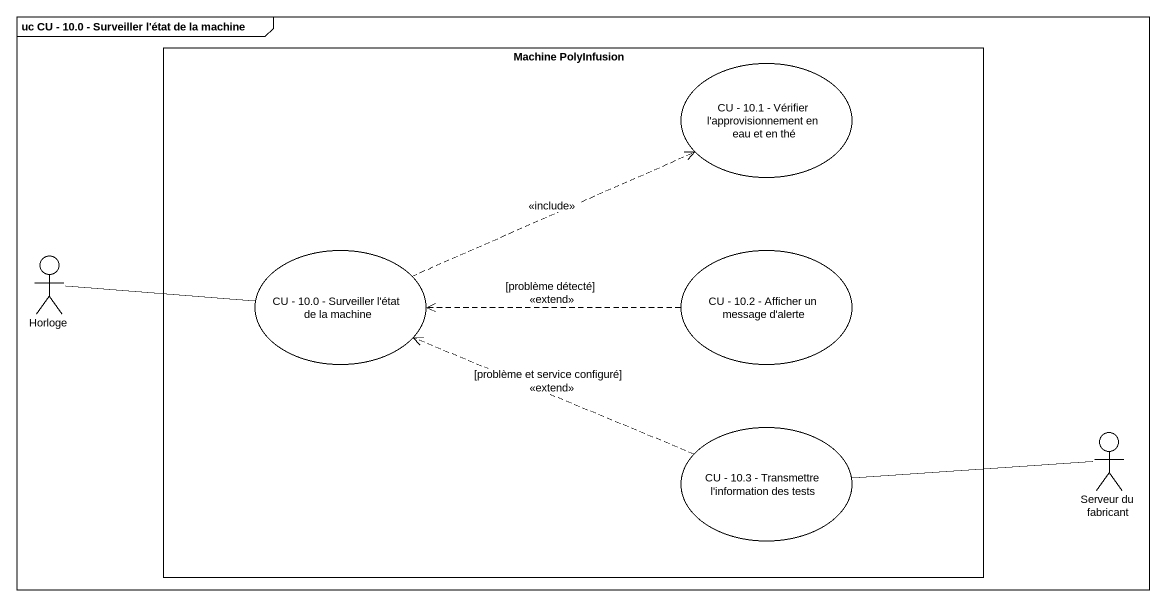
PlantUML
@startuml
mainframe uc CU - 10.0 - Surveiller l'état de la machine
rectangle "Machine PolyInfusion" as Machine_PolyInfusion {
  usecase "CU - 10.1 - Vérifier l'approvisionnement en eau et en thé" as CU_10_1_Vérifier_l
  usecase "CU - 10.0 - Surveiller l'état de la machine" as CU_10_0_Surveiller_l_état
  usecase "CU - 10.2 - Afficher un message d'alerte" as CU_10_2_Afficher_un_message
  usecase "CU - 10.3 - Transmettre l'information des tests" as CU_10_3_Transmettre_l
}
actor Horloge
actor "Serveur du fabricant" as Serveur_du_fabricant
CU_10_0_Surveiller_l_état .right.> CU_10_1_Vérifier_l : <<include>>
CU_10_2_Afficher_un_message .left.> CU_10_0_Surveiller_l_état : [problème détecté]\n<<extend>>
Horloge -right- CU_10_0_Surveiller_l_état
CU_10_3_Transmettre_l .left.> CU_10_0_Surveiller_l_état : [problème et service configuré]\n<<extend>>
Serveur_du_fabricant -left- CU_10_3_Transmettre_l
@enduml
